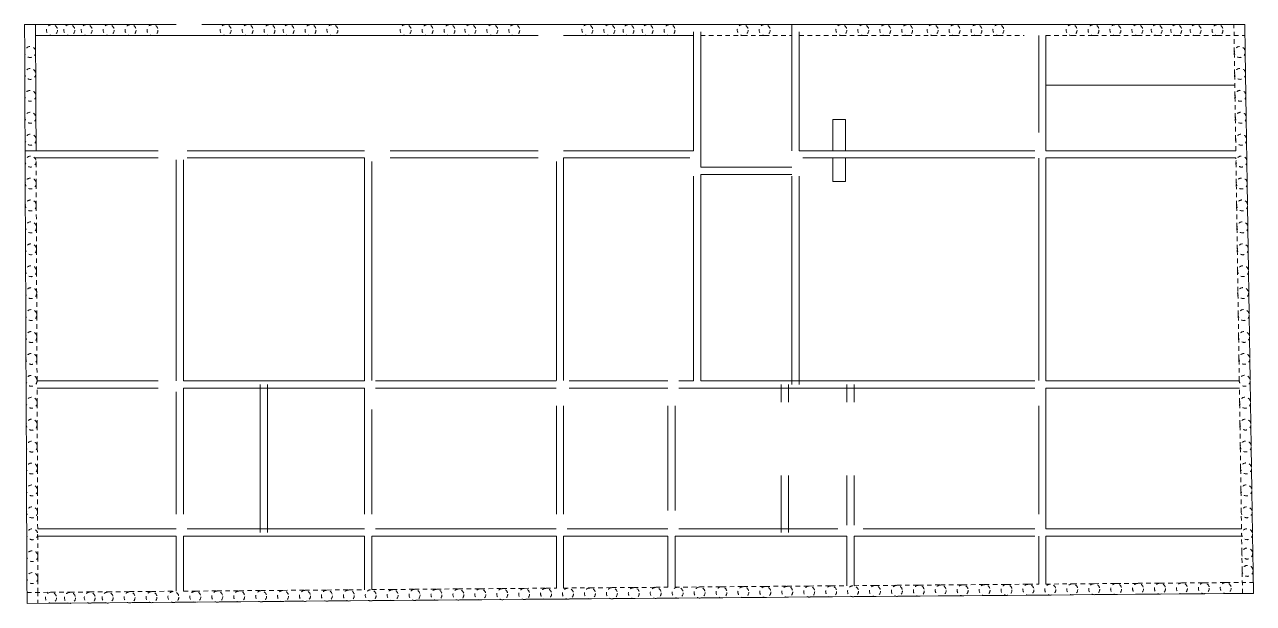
# Model space of a CAD drawing. Header units: metres. Extents: x 219 to 707, y -561 to -17.
# Drawn here: x 387.09 to 420.72, y -56.17 to -40.32 of the extents above; entities that cross this region are included whole.
import ezdxf

# ---------------------------------------------------------------- set-up
doc = ezdxf.new("R2010")
doc.units = ezdxf.units.M
doc.linetypes.add('CYPE_PUNTO', pattern=[0.075, 0, -0.075])
doc.linetypes.add('DASHED', pattern=[0.75, 0.5, -0.25])
doc.layers.add('VIG_CARAS', color=253, linetype='Continuous', lineweight=9)

msp = doc.modelspace()

# ---------------------------------------------------------------- linework, layer by layer
at = {"layer": 'VIG_CARAS'}
for p, q in [((387.097, -41.074), (387.094, -40.324)), ((387.097, -41.074), (387.094, -40.324)), ((387.397, -41.073), (387.394, -40.324)), ((387.397, -41.073), (387.394, -40.324)), ((405.746, -40.324), (406.747, -40.324)), ((405.746, -40.324), (406.747, -40.324)), ((406.747, -40.324), (407.347, -40.324)), ((406.747, -40.324), (407.347, -40.324)), ((407.347, -40.324), (408.446, -40.324)), ((407.347, -40.324), (408.446, -40.324)), ((408.095, -43.775), (408.095, -40.324)), ((408.095, -43.775), (408.095, -40.324)), ((408.446, -40.324), (409.447, -40.324)), ((408.446, -40.324), (409.447, -40.324)), ((409.447, -40.324), (410.047, -40.324)), ((409.447, -40.324), (410.047, -40.324)), ((410.047, -40.324), (410.647, -40.324)), ((410.047, -40.324), (410.647, -40.324)), ((410.647, -40.324), (411.247, -40.324)), ((410.647, -40.324), (411.247, -40.324)), ((411.247, -40.324), (411.944, -40.324)), ((411.247, -40.324), (411.944, -40.324)), ((411.944, -40.324), (412.544, -40.324)), ((411.944, -40.324), (412.544, -40.324)), ((412.544, -40.324), (413.144, -40.324)), ((412.544, -40.324), (413.144, -40.324)), ((413.144, -40.324), (413.744, -40.324)), ((413.144, -40.324), (413.744, -40.324)), ((413.744, -40.324), (414.746, -40.324)), ((413.744, -40.324), (414.746, -40.324)), ((414.746, -40.324), (415.747, -40.324)), ((414.746, -40.324), (415.747, -40.324)), ((415.747, -40.324), (416.347, -40.324)), ((415.747, -40.324), (416.347, -40.324)), ((416.347, -40.324), (416.947, -40.324)), ((416.347, -40.324), (416.947, -40.324)), ((416.947, -40.324), (417.547, -40.324)), ((416.947, -40.324), (417.547, -40.324)), ((417.547, -40.324), (418.077, -40.324)), ((417.547, -40.324), (418.077, -40.324)), ((418.077, -40.324), (418.611, -40.324)), ((418.077, -40.324), (418.611, -40.324)), ((418.612, -40.324), (419.141, -40.324)), ((418.612, -40.324), (419.141, -40.324)), ((419.142, -40.324), (419.741, -40.324)), ((419.142, -40.324), (419.741, -40.324)), ((419.741, -40.324), (420.489, -40.324)), ((419.741, -40.324), (420.489, -40.324)), ((420.5, -41.071), (420.489, -40.324)), ((420.5, -41.071), (420.489, -40.324)), ((405.396, -43.775), (405.396, -40.526)), ((405.396, -43.775), (405.396, -40.526)), ((405.596, -44.226), (405.596, -40.526)), ((405.596, -44.226), (405.596, -40.526)), ((408.295, -43.775), (408.295, -40.526)), ((408.295, -43.775), (408.295, -40.526)), ((414.846, -43.276), (414.846, -40.626)), ((414.846, -43.276), (414.846, -40.626)), ((415.046, -43.775), (415.046, -40.626)), ((415.046, -43.775), (415.046, -40.626)), ((387.099, -41.674), (387.097, -41.074)), ((387.099, -41.674), (387.097, -41.074)), ((387.399, -41.673), (387.397, -41.073)), ((387.399, -41.673), (387.397, -41.073)), ((420.509, -41.667), (420.5, -41.071)), ((420.509, -41.667), (420.5, -41.071)), ((387.102, -42.274), (387.099, -41.674)), ((387.102, -42.274), (387.099, -41.674)), ((387.402, -42.273), (387.399, -41.673)), ((387.402, -42.273), (387.399, -41.673)), ((420.518, -42.265), (420.509, -41.676)), ((420.518, -42.265), (420.509, -41.676)), ((415.046, -41.978), (420.214, -41.978)), ((415.046, -41.978), (420.214, -41.978)), ((387.104, -42.874), (387.102, -42.274)), ((387.104, -42.874), (387.102, -42.274)), ((387.404, -42.873), (387.402, -42.273)), ((387.404, -42.873), (387.402, -42.273)), ((420.527, -42.864), (420.518, -42.277)), ((420.527, -42.864), (420.518, -42.277)), ((387.107, -43.474), (387.104, -42.874)), ((387.107, -43.474), (387.104, -42.874)), ((387.407, -43.473), (387.404, -42.873)), ((387.407, -43.473), (387.404, -42.873)), ((409.213, -43.775), (409.213, -42.922)), ((409.213, -42.922), (409.564, -42.922)), ((409.213, -43.775), (409.213, -42.922)), ((409.213, -42.922), (409.564, -42.922)), ((409.564, -43.775), (409.564, -42.922)), ((409.564, -43.775), (409.564, -42.922)), ((420.536, -43.462), (420.528, -42.879)), ((420.536, -43.462), (420.528, -42.879)), ((387.109, -44.074), (387.107, -43.474)), ((387.109, -44.074), (387.107, -43.474)), ((387.408, -43.775), (387.407, -43.473)), ((387.408, -43.775), (387.407, -43.473)), ((420.545, -44.061), (420.537, -43.48)), ((420.545, -44.061), (420.537, -43.48)), ((387.108, -43.775), (390.745, -43.775)), ((387.108, -43.775), (390.745, -43.775)), ((387.372, -43.975), (390.745, -43.975)), ((387.372, -43.975), (390.745, -43.975)), ((391.246, -50.074), (391.246, -44.025)), ((391.246, -50.074), (391.246, -44.025)), ((391.446, -50.074), (391.446, -44.025)), ((391.446, -50.074), (391.446, -44.025)), ((391.545, -43.775), (396.395, -43.775)), ((391.545, -43.775), (396.395, -43.775)), ((391.545, -43.975), (396.395, -43.975)), ((391.545, -43.975), (396.395, -43.975)), ((396.395, -50.074), (396.395, -43.975)), ((396.395, -50.074), (396.395, -43.975)), ((397.095, -43.775), (401.145, -43.775)), ((397.095, -43.775), (401.145, -43.775)), ((397.095, -43.975), (401.145, -43.975)), ((397.095, -43.975), (401.145, -43.975)), ((401.845, -43.775), (405.396, -43.775)), ((401.845, -43.775), (405.396, -43.775)), ((401.846, -50.062), (401.846, -43.975)), ((401.846, -43.975), (405.295, -43.975)), ((401.846, -50.062), (401.846, -43.975)), ((401.846, -43.975), (405.295, -43.975)), ((408.295, -43.775), (414.745, -43.775)), ((408.295, -43.775), (414.745, -43.775)), ((408.395, -43.975), (414.745, -43.975)), ((408.395, -43.975), (414.745, -43.975)), ((409.213, -44.615), (409.213, -43.975)), ((409.213, -44.615), (409.213, -43.975)), ((409.564, -44.615), (409.564, -43.975)), ((409.564, -44.615), (409.564, -43.975)), ((414.846, -50.063), (414.846, -43.976)), ((414.846, -50.063), (414.846, -43.976)), ((415.046, -43.775), (420.241, -43.775)), ((415.046, -43.775), (420.241, -43.775)), ((415.046, -50.074), (415.046, -43.975)), ((415.046, -43.975), (420.244, -43.975)), ((415.046, -50.074), (415.046, -43.975)), ((415.046, -43.975), (420.244, -43.975)), ((387.112, -44.674), (387.109, -44.074)), ((387.112, -44.674), (387.109, -44.074)), ((396.595, -50.062), (396.595, -44.074)), ((396.595, -50.062), (396.595, -44.074)), ((401.646, -50.062), (401.646, -44.075)), ((401.646, -50.062), (401.646, -44.075)), ((405.596, -44.226), (408.095, -44.226)), ((405.596, -44.226), (408.095, -44.226)), ((405.596, -44.226), (408.095, -44.226)), ((420.554, -44.66), (420.546, -44.081)), ((420.554, -44.66), (420.546, -44.081)), ((387.114, -45.274), (387.112, -44.674)), ((387.114, -45.274), (387.112, -44.674)), ((405.396, -50.074), (405.396, -44.476)), ((405.396, -50.074), (405.396, -44.476)), ((405.596, -50.074), (405.596, -44.426)), ((405.596, -44.426), (408.095, -44.426)), ((405.596, -50.074), (405.596, -44.426)), ((405.596, -44.426), (408.095, -44.426)), ((405.596, -44.426), (408.095, -44.426)), ((408.095, -50.074), (408.095, -44.475)), ((408.095, -50.074), (408.095, -44.475)), ((408.295, -50.074), (408.295, -44.475)), ((408.295, -50.074), (408.295, -44.475)), ((409.213, -44.615), (409.564, -44.615)), ((409.213, -44.615), (409.564, -44.615)), ((420.563, -45.26), (420.555, -44.681)), ((420.563, -45.26), (420.555, -44.681)), ((387.117, -45.874), (387.114, -45.274)), ((387.117, -45.874), (387.114, -45.274)), ((420.572, -45.859), (420.564, -45.282)), ((420.572, -45.859), (420.564, -45.282)), ((387.12, -46.474), (387.117, -45.874)), ((387.12, -46.474), (387.117, -45.874)), ((420.581, -46.458), (420.573, -45.883)), ((420.581, -46.458), (420.573, -45.883)), ((387.122, -47.074), (387.12, -46.474)), ((387.122, -47.074), (387.12, -46.474)), ((420.59, -47.057), (420.582, -46.484)), ((420.59, -47.057), (420.582, -46.484)), ((387.125, -47.674), (387.122, -47.074)), ((387.125, -47.674), (387.122, -47.074)), ((420.599, -47.67), (420.591, -47.084)), ((420.599, -47.67), (420.591, -47.084)), ((387.127, -48.274), (387.125, -47.674)), ((387.127, -48.274), (387.125, -47.674)), ((420.608, -48.256), (420.599, -47.67)), ((420.608, -48.256), (420.599, -47.67)), ((387.13, -48.874), (387.127, -48.274)), ((387.13, -48.874), (387.127, -48.274)), ((420.617, -48.855), (420.609, -48.285)), ((420.617, -48.855), (420.609, -48.285)), ((387.132, -49.474), (387.13, -48.874)), ((387.132, -49.474), (387.13, -48.874)), ((420.626, -49.454), (420.618, -48.886)), ((420.626, -49.454), (420.618, -48.886)), ((387.135, -50.074), (387.132, -49.474)), ((387.135, -50.074), (387.132, -49.474)), ((420.635, -50.054), (420.627, -49.486)), ((420.635, -50.054), (420.627, -49.486)), ((387.137, -50.674), (387.135, -50.074)), ((387.137, -50.674), (387.135, -50.074)), ((387.435, -50.074), (390.745, -50.074)), ((387.435, -50.074), (390.745, -50.074)), ((391.446, -50.074), (396.395, -50.074)), ((391.446, -50.074), (396.395, -50.074)), ((396.695, -50.074), (401.645, -50.074)), ((396.695, -50.074), (401.645, -50.074)), ((401.995, -50.074), (404.695, -50.074)), ((401.995, -50.074), (404.695, -50.074)), ((404.995, -50.074), (405.396, -50.074)), ((404.995, -50.074), (405.396, -50.074)), ((405.596, -50.074), (414.745, -50.074)), ((405.596, -50.074), (414.745, -50.074)), ((415.046, -50.074), (420.336, -50.074)), ((415.046, -50.074), (420.336, -50.074)), ((420.644, -50.653), (420.636, -50.087)), ((420.644, -50.653), (420.636, -50.087)), ((387.436, -50.274), (390.745, -50.274)), ((387.436, -50.274), (390.745, -50.274)), ((391.246, -53.724), (391.246, -50.374)), ((391.246, -53.724), (391.246, -50.374)), ((391.446, -53.724), (391.446, -50.274)), ((391.446, -50.274), (396.395, -50.274)), ((391.446, -50.274), (396.395, -50.274)), ((391.446, -53.724), (391.446, -50.274)), ((391.446, -50.274), (396.395, -50.274)), ((391.446, -50.274), (396.395, -50.274)), ((393.545, -54.125), (393.545, -50.274)), ((393.545, -54.125), (393.545, -50.274)), ((393.745, -54.125), (393.745, -50.274)), ((393.745, -54.125), (393.745, -50.274)), ((396.395, -53.724), (396.395, -50.274)), ((396.395, -53.724), (396.395, -50.274)), ((396.695, -50.274), (401.645, -50.274)), ((396.695, -50.274), (401.645, -50.274)), ((401.995, -50.274), (404.695, -50.274)), ((401.995, -50.274), (404.695, -50.274)), ((404.995, -50.274), (405.496, -50.274)), ((404.995, -50.274), (405.496, -50.274)), ((405.496, -50.274), (414.745, -50.274)), ((405.496, -50.274), (414.745, -50.274)), ((407.796, -50.662), (407.796, -50.274)), ((407.796, -50.662), (407.796, -50.274)), ((407.996, -50.662), (407.996, -50.274)), ((407.996, -50.662), (407.996, -50.274)), ((409.596, -50.662), (409.596, -50.274)), ((409.596, -50.662), (409.596, -50.274)), ((409.796, -50.662), (409.796, -50.274)), ((409.796, -50.662), (409.796, -50.274)), ((415.046, -54.125), (415.046, -50.274)), ((415.046, -50.274), (420.339, -50.274)), ((415.046, -54.125), (415.046, -50.274)), ((415.046, -50.274), (420.339, -50.274)), ((387.14, -51.274), (387.137, -50.674)), ((387.14, -51.274), (387.137, -50.674)), ((401.646, -53.725), (401.646, -50.762)), ((401.646, -53.725), (401.646, -50.762)), ((401.846, -53.725), (401.846, -50.762)), ((401.846, -53.725), (401.846, -50.762)), ((404.695, -53.624), (404.695, -50.762)), ((404.695, -53.624), (404.695, -50.762)), ((404.895, -53.624), (404.895, -50.762)), ((404.895, -53.624), (404.895, -50.762)), ((414.846, -53.726), (414.846, -50.763)), ((414.846, -53.726), (414.846, -50.763)), ((420.653, -51.253), (420.645, -50.687)), ((420.653, -51.253), (420.645, -50.687)), ((396.595, -53.724), (396.595, -50.862)), ((396.595, -53.724), (396.595, -50.862)), ((387.142, -51.874), (387.14, -51.274)), ((387.142, -51.874), (387.14, -51.274)), ((420.662, -51.852), (420.654, -51.288)), ((420.662, -51.852), (420.654, -51.288)), ((387.145, -52.474), (387.142, -51.874)), ((387.145, -52.474), (387.142, -51.874)), ((420.671, -52.451), (420.663, -51.888)), ((420.671, -52.451), (420.663, -51.888)), ((387.147, -53.074), (387.145, -52.474)), ((387.147, -53.074), (387.145, -52.474)), ((407.796, -54.125), (407.796, -52.662)), ((407.796, -54.125), (407.796, -52.662)), ((407.996, -54.125), (407.996, -52.662)), ((407.996, -54.125), (407.996, -52.662)), ((409.596, -54.025), (409.596, -52.662)), ((409.596, -54.025), (409.596, -52.662)), ((409.796, -54.025), (409.796, -52.662)), ((409.796, -54.025), (409.796, -52.662)), ((420.68, -53.051), (420.672, -52.489)), ((420.68, -53.051), (420.672, -52.489)), ((387.15, -53.674), (387.147, -53.074)), ((387.15, -53.674), (387.147, -53.074)), ((420.689, -53.65), (420.681, -53.089)), ((420.689, -53.65), (420.681, -53.089)), ((387.152, -54.274), (387.15, -53.674)), ((387.152, -54.274), (387.15, -53.674)), ((420.698, -54.25), (420.69, -53.689)), ((420.698, -54.25), (420.69, -53.689)), ((387.452, -54.125), (391.244, -54.125)), ((387.452, -54.125), (391.244, -54.125)), ((391.544, -54.125), (396.394, -54.125)), ((391.544, -54.125), (396.394, -54.125)), ((396.694, -54.125), (401.644, -54.125)), ((396.694, -54.125), (401.644, -54.125)), ((401.944, -54.125), (404.694, -54.125)), ((401.944, -54.125), (404.694, -54.125)), ((404.994, -54.125), (409.346, -54.125)), ((404.994, -54.125), (409.346, -54.125)), ((410.046, -54.125), (414.744, -54.125)), ((410.046, -54.125), (414.744, -54.125)), ((415.046, -54.125), (420.396, -54.125)), ((415.046, -54.125), (420.396, -54.125)), ((387.155, -54.874), (387.152, -54.274)), ((387.155, -54.874), (387.152, -54.274)), ((387.453, -54.325), (391.246, -54.325)), ((387.453, -54.325), (391.246, -54.325)), ((391.246, -55.833), (391.246, -54.325)), ((391.246, -55.833), (391.246, -54.325)), ((391.446, -54.325), (396.395, -54.325)), ((391.446, -55.832), (391.446, -54.325)), ((391.446, -54.325), (396.395, -54.325)), ((391.446, -55.832), (391.446, -54.325)), ((396.395, -55.791), (396.395, -54.325)), ((396.395, -55.791), (396.395, -54.325)), ((396.595, -54.325), (401.646, -54.325)), ((396.595, -55.789), (396.595, -54.325)), ((396.595, -54.325), (401.646, -54.325)), ((396.595, -55.789), (396.595, -54.325)), ((401.646, -55.748), (401.646, -54.325)), ((401.646, -55.748), (401.646, -54.325)), ((401.846, -54.325), (404.694, -54.325)), ((401.846, -55.746), (401.846, -54.325)), ((401.846, -54.325), (404.694, -54.325)), ((401.846, -55.746), (401.846, -54.325)), ((404.694, -55.723), (404.694, -54.325)), ((404.694, -55.723), (404.694, -54.325)), ((404.894, -54.325), (409.596, -54.325)), ((404.894, -55.721), (404.894, -54.325)), ((404.894, -54.325), (409.596, -54.325)), ((404.894, -55.721), (404.894, -54.325)), ((409.596, -55.682), (409.596, -54.325)), ((409.596, -55.682), (409.596, -54.325)), ((409.796, -54.325), (414.744, -54.325)), ((409.796, -55.681), (409.796, -54.325)), ((409.796, -54.325), (414.744, -54.325)), ((409.796, -55.681), (409.796, -54.325)), ((414.846, -55.639), (414.846, -54.326)), ((414.846, -55.639), (414.846, -54.326)), ((415.046, -55.638), (415.046, -54.325)), ((415.046, -54.325), (420.399, -54.325)), ((415.046, -55.638), (415.046, -54.325)), ((415.046, -54.325), (420.399, -54.325)), ((420.707, -54.8), (420.699, -54.29)), ((420.707, -54.8), (420.699, -54.29)), ((420.714, -55.274), (420.707, -54.8)), ((420.714, -55.274), (420.707, -54.8)), ((387.157, -55.474), (387.155, -54.874)), ((387.157, -55.474), (387.155, -54.874)), ((387.16, -56.167), (387.157, -55.474)), ((387.16, -56.167), (387.157, -55.474)), ((420.723, -55.891), (420.714, -55.274)), ((420.723, -55.891), (420.714, -55.274)), ((387.818, -56.162), (388.291, -56.158)), ((387.818, -56.162), (388.291, -56.158)), ((388.385, -56.157), (388.833, -56.153)), ((388.385, -56.157), (388.833, -56.153)), ((388.923, -56.153), (389.319, -56.149)), ((388.923, -56.153), (389.319, -56.149)), ((389.417, -56.149), (389.919, -56.144)), ((389.417, -56.149), (389.919, -56.144)), ((390.017, -56.144), (390.519, -56.139)), ((390.017, -56.144), (390.519, -56.139)), ((390.616, -56.139), (391.12, -56.135)), ((390.616, -56.139), (391.12, -56.135)), ((391.216, -56.134), (391.72, -56.13)), ((391.216, -56.134), (391.72, -56.13)), ((391.815, -56.129), (392.321, -56.125)), ((391.815, -56.129), (392.321, -56.125)), ((392.415, -56.124), (392.921, -56.12)), ((392.415, -56.124), (392.921, -56.12)), ((393.014, -56.119), (393.522, -56.115)), ((393.014, -56.119), (393.522, -56.115)), ((393.614, -56.114), (394.122, -56.11)), ((393.614, -56.114), (394.122, -56.11)), ((394.213, -56.109), (394.723, -56.105)), ((394.213, -56.109), (394.723, -56.105)), ((394.813, -56.104), (395.323, -56.1)), ((394.813, -56.104), (395.323, -56.1)), ((395.412, -56.099), (395.924, -56.095)), ((395.412, -56.099), (395.924, -56.095)), ((396.012, -56.094), (396.524, -56.09)), ((396.012, -56.094), (396.524, -56.09)), ((396.611, -56.089), (397.125, -56.085)), ((396.611, -56.089), (397.125, -56.085)), ((397.21, -56.084), (397.725, -56.08)), ((397.21, -56.084), (397.725, -56.08)), ((397.81, -56.079), (398.326, -56.075)), ((397.81, -56.079), (398.326, -56.075)), ((398.409, -56.075), (398.927, -56.07)), ((398.409, -56.075), (398.927, -56.07)), ((399.009, -56.07), (399.527, -56.065)), ((399.009, -56.07), (399.527, -56.065)), ((399.608, -56.065), (400.128, -56.06)), ((399.608, -56.065), (400.128, -56.06)), ((400.208, -56.06), (400.728, -56.055)), ((400.208, -56.06), (400.728, -56.055)), ((400.807, -56.055), (401.329, -56.051)), ((400.807, -56.055), (401.329, -56.051)), ((401.406, -56.05), (401.929, -56.046)), ((401.406, -56.05), (401.929, -56.046)), ((402.006, -56.045), (402.53, -56.041)), ((402.006, -56.045), (402.53, -56.041)), ((402.605, -56.04), (403.131, -56.036)), ((402.605, -56.04), (403.131, -56.036)), ((403.204, -56.035), (403.731, -56.031)), ((403.204, -56.035), (403.731, -56.031)), ((403.804, -56.03), (404.332, -56.026)), ((403.804, -56.03), (404.332, -56.026)), ((404.403, -56.025), (404.933, -56.021)), ((404.403, -56.025), (404.933, -56.021)), ((405.002, -56.02), (405.533, -56.016)), ((405.002, -56.02), (405.533, -56.016)), ((405.602, -56.015), (406.134, -56.011)), ((405.602, -56.015), (406.134, -56.011)), ((406.201, -56.01), (406.735, -56.006)), ((406.201, -56.01), (406.735, -56.006)), ((406.8, -56.006), (407.335, -56.001)), ((406.8, -56.006), (407.335, -56.001)), ((407.399, -56.001), (407.936, -55.996)), ((407.399, -56.001), (407.936, -55.996)), ((407.999, -55.996), (408.537, -55.991)), ((407.999, -55.996), (408.537, -55.991)), ((408.598, -55.991), (409.138, -55.986)), ((408.598, -55.991), (409.138, -55.986)), ((409.197, -55.986), (409.738, -55.981)), ((409.197, -55.986), (409.738, -55.981)), ((409.796, -55.981), (410.339, -55.976)), ((409.796, -55.981), (410.339, -55.976)), ((410.395, -55.976), (410.94, -55.971)), ((410.395, -55.976), (410.94, -55.971)), ((410.994, -55.971), (411.541, -55.967)), ((410.994, -55.971), (411.541, -55.967)), ((411.593, -55.966), (412.142, -55.962)), ((411.593, -55.966), (412.142, -55.962)), ((412.192, -55.961), (412.743, -55.957)), ((412.192, -55.961), (412.743, -55.957)), ((412.791, -55.956), (413.344, -55.952)), ((412.791, -55.956), (413.344, -55.952)), ((413.39, -55.951), (413.945, -55.947)), ((413.39, -55.951), (413.945, -55.947)), ((413.989, -55.946), (414.546, -55.942)), ((413.989, -55.946), (414.546, -55.942)), ((414.588, -55.941), (415.147, -55.937)), ((414.588, -55.941), (415.147, -55.937)), ((415.187, -55.937), (415.749, -55.932)), ((415.187, -55.937), (415.749, -55.932)), ((415.786, -55.932), (416.35, -55.927)), ((415.786, -55.932), (416.35, -55.927)), ((416.384, -55.927), (416.951, -55.922)), ((416.384, -55.927), (416.951, -55.922)), ((416.983, -55.922), (417.553, -55.917)), ((416.983, -55.922), (417.553, -55.917)), ((417.581, -55.917), (418.155, -55.912)), ((417.581, -55.917), (418.155, -55.912)), ((418.179, -55.912), (418.757, -55.907)), ((418.179, -55.912), (418.757, -55.907)), ((418.777, -55.907), (419.36, -55.902)), ((418.777, -55.907), (419.36, -55.902)), ((419.374, -55.902), (419.967, -55.897)), ((419.374, -55.902), (419.967, -55.897)), ((419.967, -55.897), (420.723, -55.891)), ((419.967, -55.897), (420.723, -55.891)), ((387.16, -56.167), (387.818, -56.162)), ((387.16, -56.167), (387.818, -56.162))]:
    msp.add_line(p, q, dxfattribs=at)
at = {"layer": 'VIG_CARAS', "color": 251}
for p, q in [((387.394, -40.324), (387.844, -40.324)), ((387.394, -40.324), (387.844, -40.324)), ((387.844, -40.324), (388.319, -40.324)), ((387.844, -40.324), (388.319, -40.324)), ((388.319, -40.324), (388.794, -40.324)), ((388.319, -40.324), (388.794, -40.324)), ((388.794, -40.324), (389.394, -40.324)), ((388.794, -40.324), (389.394, -40.324)), ((389.394, -40.324), (389.994, -40.324)), ((389.394, -40.324), (389.994, -40.324)), ((389.994, -40.324), (390.594, -40.324)), ((389.994, -40.324), (390.594, -40.324)), ((390.594, -40.324), (391.246, -40.324)), ((390.594, -40.324), (391.246, -40.324)), ((391.946, -40.324), (392.597, -40.324)), ((391.946, -40.324), (392.597, -40.324)), ((392.597, -40.324), (393.197, -40.324)), ((392.597, -40.324), (393.197, -40.324)), ((393.197, -40.324), (393.797, -40.324)), ((393.197, -40.324), (393.797, -40.324)), ((393.797, -40.324), (394.319, -40.324)), ((393.797, -40.324), (394.319, -40.324)), ((394.319, -40.324), (394.919, -40.324)), ((394.319, -40.324), (394.919, -40.324)), ((394.919, -40.324), (395.519, -40.324)), ((394.919, -40.324), (395.519, -40.324)), ((395.519, -40.324), (396.521, -40.324)), ((395.519, -40.324), (396.521, -40.324)), ((396.521, -40.324), (397.522, -40.324)), ((396.521, -40.324), (397.522, -40.324)), ((397.522, -40.324), (398.122, -40.324)), ((397.522, -40.324), (398.122, -40.324)), ((398.122, -40.324), (398.722, -40.324)), ((398.122, -40.324), (398.722, -40.324)), ((398.722, -40.324), (399.294, -40.324)), ((398.722, -40.324), (399.294, -40.324)), ((399.294, -40.324), (399.894, -40.324)), ((399.294, -40.324), (399.894, -40.324)), ((399.894, -40.324), (400.494, -40.324)), ((399.894, -40.324), (400.494, -40.324)), ((400.494, -40.324), (401.496, -40.324)), ((400.494, -40.324), (401.496, -40.324)), ((401.496, -40.324), (402.497, -40.324)), ((401.496, -40.324), (402.497, -40.324)), ((402.497, -40.324), (403.097, -40.324)), ((402.497, -40.324), (403.097, -40.324)), ((403.097, -40.324), (403.621, -40.324)), ((403.097, -40.324), (403.621, -40.324)), ((403.621, -40.324), (404.144, -40.324)), ((403.621, -40.324), (404.144, -40.324)), ((404.144, -40.324), (404.744, -40.324)), ((404.144, -40.324), (404.744, -40.324)), ((404.744, -40.324), (405.746, -40.324)), ((404.744, -40.324), (405.746, -40.324)), ((387.395, -40.624), (387.844, -40.624)), ((387.395, -40.624), (387.844, -40.624)), ((387.844, -40.624), (388.319, -40.624)), ((387.844, -40.624), (388.319, -40.624)), ((388.32, -40.624), (388.794, -40.624)), ((388.32, -40.624), (388.794, -40.624)), ((388.795, -40.624), (389.394, -40.624)), ((388.795, -40.624), (389.394, -40.624)), ((389.395, -40.624), (389.994, -40.624)), ((389.395, -40.624), (389.994, -40.624)), ((389.995, -40.624), (390.593, -40.624)), ((389.995, -40.624), (390.593, -40.624)), ((390.595, -40.624), (391.596, -40.624)), ((390.595, -40.624), (391.596, -40.624)), ((391.596, -40.624), (392.596, -40.624)), ((391.596, -40.624), (392.596, -40.624)), ((392.598, -40.624), (393.196, -40.624)), ((392.598, -40.624), (393.196, -40.624)), ((393.198, -40.624), (393.796, -40.624)), ((393.198, -40.624), (393.796, -40.624)), ((393.798, -40.624), (394.318, -40.624)), ((393.798, -40.624), (394.318, -40.624)), ((394.32, -40.624), (394.918, -40.624)), ((394.32, -40.624), (394.918, -40.624)), ((394.92, -40.624), (395.518, -40.624)), ((394.92, -40.624), (395.518, -40.624)), ((395.521, -40.624), (396.521, -40.624)), ((395.521, -40.624), (396.521, -40.624)), ((396.521, -40.624), (397.521, -40.624)), ((396.521, -40.624), (397.521, -40.624)), ((397.523, -40.624), (398.121, -40.624)), ((397.523, -40.624), (398.121, -40.624)), ((398.123, -40.624), (398.72, -40.624)), ((398.123, -40.624), (398.72, -40.624)), ((398.724, -40.624), (399.293, -40.624)), ((398.724, -40.624), (399.293, -40.624)), ((399.296, -40.624), (399.893, -40.624)), ((399.296, -40.624), (399.893, -40.624)), ((399.896, -40.624), (400.493, -40.624)), ((399.896, -40.624), (400.493, -40.624)), ((400.496, -40.624), (401.146, -40.624)), ((400.496, -40.624), (401.146, -40.624)), ((401.846, -40.624), (402.495, -40.624)), ((401.846, -40.624), (402.495, -40.624)), ((402.499, -40.624), (403.095, -40.624)), ((402.499, -40.624), (403.095, -40.624)), ((403.099, -40.624), (403.619, -40.624)), ((403.099, -40.624), (403.619, -40.624)), ((403.622, -40.624), (404.142, -40.624)), ((403.622, -40.624), (404.142, -40.624)), ((404.146, -40.624), (404.742, -40.624)), ((404.146, -40.624), (404.742, -40.624)), ((404.746, -40.624), (405.396, -40.624)), ((404.746, -40.624), (405.396, -40.624))]:
    msp.add_line(p, q, dxfattribs=at)
at = {"layer": 'VIG_CARAS', "linetype": 'CYPE_PUNTO'}
for p, q in [((387.395, -40.624), (387.394, -40.324)), ((387.395, -40.624), (387.394, -40.324)), ((420.194, -40.624), (420.189, -40.324)), ((420.194, -40.624), (420.189, -40.324)), ((408.095, -40.674), (408.095, -40.526)), ((393.545, -50.274), (393.545, -50.074)), ((393.545, -50.274), (393.545, -50.074)), ((393.745, -50.274), (393.745, -50.074)), ((393.745, -50.274), (393.745, -50.074)), ((407.796, -50.274), (407.796, -50.074)), ((407.796, -50.274), (407.796, -50.074)), ((407.996, -50.274), (407.996, -50.074)), ((407.996, -50.274), (407.996, -50.074)), ((408.095, -50.074), (408.095, -50.274)), ((408.095, -50.074), (408.095, -50.274)), ((408.295, -50.074), (408.295, -50.274)), ((408.295, -50.074), (408.295, -50.274)), ((409.596, -50.274), (409.596, -50.074)), ((409.596, -50.274), (409.596, -50.074)), ((409.796, -50.274), (409.796, -50.074)), ((409.796, -50.274), (409.796, -50.074)), ((393.545, -54.125), (393.545, -54.325)), ((393.545, -54.125), (393.545, -54.325)), ((393.745, -54.125), (393.745, -54.325)), ((393.745, -54.125), (393.745, -54.325)), ((407.796, -54.125), (407.796, -54.325)), ((407.796, -54.125), (407.796, -54.325)), ((407.996, -54.125), (407.996, -54.325)), ((407.996, -54.125), (407.996, -54.325)), ((420.418, -55.593), (420.718, -55.591)), ((420.418, -55.593), (420.718, -55.591)), ((387.459, -55.865), (387.46, -56.165)), ((387.459, -55.865), (387.46, -56.165))]:
    msp.add_line(p, q, dxfattribs=at)
at = {"layer": 'VIG_CARAS', "color": 2, "linetype": 'DASHED', "ltscale": 0.25}
for p, q in [((405.596, -40.624), (406.745, -40.624)), ((405.596, -40.624), (406.745, -40.624)), ((406.749, -40.624), (407.345, -40.624)), ((406.749, -40.624), (407.345, -40.624)), ((407.349, -40.624), (408.095, -40.624)), ((407.349, -40.624), (408.095, -40.624)), ((408.295, -40.624), (409.445, -40.624)), ((408.295, -40.624), (409.445, -40.624)), ((409.449, -40.624), (410.045, -40.624)), ((409.449, -40.624), (410.045, -40.624)), ((410.049, -40.624), (410.645, -40.624)), ((410.049, -40.624), (410.645, -40.624)), ((410.649, -40.624), (411.245, -40.624)), ((410.649, -40.624), (411.245, -40.624)), ((411.249, -40.624), (411.942, -40.624)), ((411.249, -40.624), (411.942, -40.624)), ((411.947, -40.624), (412.542, -40.624)), ((411.947, -40.624), (412.542, -40.624)), ((412.547, -40.624), (413.142, -40.624)), ((412.547, -40.624), (413.142, -40.624)), ((413.147, -40.624), (413.742, -40.624)), ((413.147, -40.624), (413.742, -40.624)), ((413.747, -40.624), (414.446, -40.624)), ((413.747, -40.624), (414.446, -40.624)), ((415.046, -40.624), (415.745, -40.624)), ((415.046, -40.624), (415.745, -40.624)), ((415.749, -40.624), (416.345, -40.624)), ((415.749, -40.624), (416.345, -40.624)), ((416.349, -40.624), (416.945, -40.624)), ((416.349, -40.624), (416.945, -40.624)), ((416.949, -40.624), (417.544, -40.624)), ((416.949, -40.624), (417.544, -40.624)), ((417.55, -40.624), (418.074, -40.624)), ((417.55, -40.624), (418.074, -40.624)), ((418.08, -40.624), (418.611, -40.624)), ((418.08, -40.624), (418.611, -40.624)), ((418.611, -40.624), (419.141, -40.624)), ((418.611, -40.624), (419.141, -40.624)), ((419.141, -40.624), (419.741, -40.624)), ((419.141, -40.624), (419.741, -40.624)), ((419.741, -40.624), (420.494, -40.624)), ((419.741, -40.624), (420.494, -40.624)), ((420.2, -41.076), (420.194, -40.624)), ((420.2, -41.076), (420.194, -40.624)), ((420.209, -41.676), (420.2, -41.076)), ((420.209, -41.676), (420.2, -41.076)), ((420.218, -42.276), (420.209, -41.676)), ((420.218, -42.276), (420.209, -41.676)), ((420.227, -42.876), (420.218, -42.276)), ((420.227, -42.876), (420.218, -42.276)), ((420.236, -43.476), (420.227, -42.876)), ((420.236, -43.476), (420.227, -42.876)), ((420.241, -43.775), (420.236, -43.476)), ((420.241, -43.775), (420.236, -43.476)), ((420.254, -44.675), (420.244, -43.975)), ((420.254, -44.675), (420.244, -43.975)), ((387.412, -44.673), (387.409, -44.073)), ((387.412, -44.673), (387.409, -44.073)), ((387.414, -45.273), (387.412, -44.673)), ((387.414, -45.273), (387.412, -44.673)), ((420.263, -45.275), (420.254, -44.675)), ((420.263, -45.275), (420.254, -44.675)), ((387.417, -45.873), (387.414, -45.273)), ((387.417, -45.873), (387.414, -45.273)), ((420.272, -45.875), (420.263, -45.275)), ((420.272, -45.875), (420.263, -45.275)), ((387.42, -46.473), (387.417, -45.873)), ((387.42, -46.473), (387.417, -45.873)), ((420.281, -46.475), (420.272, -45.875)), ((420.281, -46.475), (420.272, -45.875)), ((387.422, -47.073), (387.42, -46.473)), ((387.422, -47.073), (387.42, -46.473)), ((420.29, -47.075), (420.281, -46.475)), ((420.29, -47.075), (420.281, -46.475)), ((387.425, -47.673), (387.422, -47.073)), ((387.425, -47.673), (387.422, -47.073)), ((420.299, -47.626), (420.29, -47.075)), ((420.299, -47.626), (420.29, -47.075)), ((387.427, -48.273), (387.425, -47.673)), ((387.427, -48.273), (387.425, -47.673)), ((420.309, -48.275), (420.3, -47.724)), ((420.309, -48.275), (420.3, -47.724)), ((387.43, -48.873), (387.427, -48.273)), ((387.43, -48.873), (387.427, -48.273)), ((420.318, -48.875), (420.309, -48.275)), ((420.318, -48.875), (420.309, -48.275)), ((387.432, -49.473), (387.43, -48.873)), ((387.432, -49.473), (387.43, -48.873)), ((420.327, -49.475), (420.318, -48.875)), ((420.327, -49.475), (420.318, -48.875)), ((387.435, -50.074), (387.432, -49.473)), ((387.435, -50.074), (387.432, -49.473)), ((420.336, -50.074), (420.327, -49.475)), ((420.336, -50.074), (420.327, -49.475)), ((387.437, -50.673), (387.436, -50.274)), ((387.437, -50.673), (387.436, -50.274)), ((420.345, -50.675), (420.339, -50.274)), ((420.345, -50.675), (420.339, -50.274)), ((387.44, -51.273), (387.437, -50.673)), ((387.44, -51.273), (387.437, -50.673)), ((420.354, -51.275), (420.345, -50.675)), ((420.354, -51.275), (420.345, -50.675)), ((387.442, -51.873), (387.44, -51.273)), ((387.442, -51.873), (387.44, -51.273)), ((420.363, -51.875), (420.354, -51.275)), ((420.363, -51.875), (420.354, -51.275)), ((387.445, -52.473), (387.442, -51.873)), ((387.445, -52.473), (387.442, -51.873)), ((420.372, -52.475), (420.363, -51.875)), ((420.372, -52.475), (420.363, -51.875)), ((387.447, -53.073), (387.445, -52.473)), ((387.447, -53.073), (387.445, -52.473)), ((420.381, -53.074), (420.372, -52.475)), ((420.381, -53.074), (420.372, -52.475)), ((387.45, -53.673), (387.447, -53.073)), ((387.45, -53.673), (387.447, -53.073)), ((420.39, -53.674), (420.381, -53.074)), ((420.39, -53.674), (420.381, -53.074)), ((387.452, -54.125), (387.45, -53.673)), ((387.452, -54.125), (387.45, -53.673)), ((420.396, -54.125), (420.39, -53.674)), ((420.396, -54.125), (420.39, -53.674)), ((387.455, -54.873), (387.453, -54.325)), ((387.455, -54.873), (387.453, -54.325)), ((420.406, -54.77), (420.399, -54.325)), ((420.406, -54.77), (420.399, -54.325)), ((387.457, -55.473), (387.455, -54.873)), ((387.457, -55.473), (387.455, -54.873)), ((420.414, -55.278), (420.407, -54.839)), ((420.414, -55.278), (420.407, -54.839)), ((387.459, -55.865), (387.457, -55.473)), ((387.459, -55.865), (387.457, -55.473)), ((420.423, -55.893), (420.414, -55.278)), ((420.423, -55.893), (420.414, -55.278)), ((391.765, -55.829), (392.365, -55.824)), ((391.765, -55.829), (392.365, -55.824)), ((392.365, -55.824), (392.965, -55.819)), ((392.365, -55.824), (392.965, -55.819)), ((392.965, -55.819), (393.565, -55.814)), ((392.965, -55.819), (393.565, -55.814)), ((393.565, -55.814), (394.165, -55.809)), ((393.565, -55.814), (394.165, -55.809)), ((394.165, -55.809), (394.765, -55.805)), ((394.165, -55.809), (394.765, -55.805)), ((394.765, -55.805), (395.365, -55.8)), ((394.765, -55.805), (395.365, -55.8)), ((395.365, -55.8), (395.965, -55.795)), ((395.365, -55.8), (395.965, -55.795)), ((395.965, -55.795), (396.395, -55.791)), ((395.965, -55.795), (396.395, -55.791)), ((396.595, -55.789), (397.165, -55.785)), ((396.595, -55.789), (397.165, -55.785)), ((397.165, -55.785), (397.765, -55.78)), ((397.165, -55.785), (397.765, -55.78)), ((397.765, -55.78), (398.365, -55.775)), ((397.765, -55.78), (398.365, -55.775)), ((398.365, -55.775), (398.965, -55.77)), ((398.365, -55.775), (398.965, -55.77)), ((398.965, -55.77), (399.565, -55.765)), ((398.965, -55.77), (399.565, -55.765)), ((399.565, -55.765), (400.165, -55.76)), ((399.565, -55.765), (400.165, -55.76)), ((400.165, -55.76), (400.765, -55.755)), ((400.165, -55.76), (400.765, -55.755)), ((400.765, -55.755), (401.365, -55.75)), ((400.765, -55.755), (401.365, -55.75)), ((401.365, -55.75), (401.646, -55.748)), ((401.365, -55.75), (401.646, -55.748)), ((401.846, -55.746), (402.565, -55.74)), ((401.846, -55.746), (402.565, -55.74)), ((402.565, -55.74), (403.165, -55.735)), ((402.565, -55.74), (403.165, -55.735)), ((403.165, -55.735), (403.765, -55.73)), ((403.165, -55.735), (403.765, -55.73)), ((403.765, -55.73), (404.365, -55.726)), ((403.765, -55.73), (404.365, -55.726)), ((404.365, -55.726), (404.694, -55.723)), ((404.365, -55.726), (404.694, -55.723)), ((404.894, -55.721), (405.565, -55.716)), ((404.894, -55.721), (405.565, -55.716)), ((405.565, -55.716), (406.165, -55.711)), ((405.565, -55.716), (406.165, -55.711)), ((406.165, -55.711), (406.765, -55.706)), ((406.165, -55.711), (406.765, -55.706)), ((406.765, -55.706), (407.365, -55.701)), ((406.765, -55.706), (407.365, -55.701)), ((407.365, -55.701), (407.965, -55.696)), ((407.365, -55.701), (407.965, -55.696)), ((407.965, -55.696), (408.565, -55.691)), ((407.965, -55.696), (408.565, -55.691)), ((408.565, -55.691), (409.165, -55.686)), ((408.565, -55.691), (409.165, -55.686)), ((409.165, -55.686), (409.596, -55.682)), ((409.165, -55.686), (409.596, -55.682)), ((409.796, -55.681), (410.365, -55.676)), ((409.796, -55.681), (410.365, -55.676)), ((410.365, -55.676), (410.965, -55.671)), ((410.365, -55.676), (410.965, -55.671)), ((410.965, -55.671), (411.565, -55.666)), ((410.965, -55.671), (411.565, -55.666)), ((411.565, -55.666), (412.165, -55.661)), ((411.565, -55.666), (412.165, -55.661)), ((412.165, -55.661), (412.765, -55.656)), ((412.165, -55.661), (412.765, -55.656)), ((412.765, -55.656), (413.365, -55.651)), ((412.765, -55.656), (413.365, -55.651)), ((413.365, -55.651), (413.965, -55.647)), ((413.365, -55.651), (413.965, -55.647)), ((413.965, -55.647), (414.565, -55.642)), ((413.965, -55.647), (414.565, -55.642)), ((414.565, -55.642), (414.846, -55.639)), ((414.565, -55.642), (414.846, -55.639)), ((415.046, -55.638), (415.765, -55.632)), ((415.046, -55.638), (415.765, -55.632)), ((415.765, -55.632), (416.365, -55.627)), ((415.765, -55.632), (416.365, -55.627)), ((416.365, -55.627), (416.965, -55.622)), ((416.365, -55.627), (416.965, -55.622)), ((416.965, -55.622), (417.565, -55.617)), ((416.965, -55.622), (417.565, -55.617)), ((417.565, -55.617), (418.165, -55.612)), ((417.565, -55.617), (418.165, -55.612)), ((418.165, -55.612), (418.764, -55.607)), ((418.165, -55.612), (418.764, -55.607)), ((418.764, -55.607), (419.364, -55.602)), ((418.764, -55.607), (419.364, -55.602)), ((419.364, -55.602), (419.964, -55.597)), ((419.364, -55.602), (419.964, -55.597)), ((419.964, -55.597), (420.418, -55.593)), ((419.964, -55.597), (420.418, -55.593)), ((387.159, -55.867), (387.816, -55.862)), ((387.159, -55.867), (387.816, -55.862)), ((387.816, -55.862), (388.336, -55.857)), ((387.816, -55.862), (388.336, -55.857)), ((388.336, -55.857), (388.875, -55.853)), ((388.336, -55.857), (388.875, -55.853)), ((388.875, -55.853), (389.365, -55.849)), ((388.875, -55.853), (389.365, -55.849)), ((389.365, -55.849), (389.965, -55.844)), ((389.365, -55.849), (389.965, -55.844)), ((389.965, -55.844), (390.565, -55.839)), ((389.965, -55.844), (390.565, -55.839)), ((390.565, -55.839), (391.246, -55.833)), ((390.565, -55.839), (391.246, -55.833)), ((391.446, -55.832), (391.765, -55.829)), ((391.446, -55.832), (391.765, -55.829))]:
    msp.add_line(p, q, dxfattribs=at)
at = {"layer": 'VIG_CARAS'}
msp.add_lwpolyline([(387.394, -40.324), (387.094, -40.324)], dxfattribs=at)
msp.add_lwpolyline([(387.394, -40.324), (387.094, -40.324)], dxfattribs=at)
at = {"layer": 'VIG_CARAS', "color": 2, "linetype": 'DASHED', "ltscale": 0.15}
for centre in [(387.844, -40.474), (387.844, -40.474), (388.319, -40.474), (388.319, -40.474), (388.794, -40.474), (388.794, -40.474), (389.394, -40.474), (389.394, -40.474), (389.994, -40.474), (389.994, -40.474), (390.594, -40.474), (390.594, -40.474), (392.597, -40.474), (392.597, -40.474), (393.197, -40.474), (393.197, -40.474), (393.797, -40.474), (393.797, -40.474), (394.319, -40.474), (394.319, -40.474), (394.919, -40.474), (394.919, -40.474), (395.519, -40.474), (395.519, -40.474), (397.522, -40.474), (397.522, -40.474), (398.122, -40.474), (398.122, -40.474), (398.722, -40.474), (398.722, -40.474), (399.294, -40.474), (399.294, -40.474), (399.894, -40.474), (399.894, -40.474), (400.494, -40.474), (400.494, -40.474), (402.497, -40.474), (402.497, -40.474), (403.097, -40.474), (403.097, -40.474), (403.621, -40.474), (403.621, -40.474), (404.144, -40.474), (404.144, -40.474), (404.744, -40.474), (404.744, -40.474), (406.747, -40.474), (406.747, -40.474), (407.347, -40.474), (407.347, -40.474), (409.447, -40.474), (409.447, -40.474), (410.047, -40.474), (410.047, -40.474), (410.647, -40.474), (410.647, -40.474), (411.247, -40.474), (411.247, -40.474), (411.944, -40.474), (411.944, -40.474), (412.544, -40.474), (412.544, -40.474), (413.144, -40.474), (413.144, -40.474), (413.744, -40.474), (413.744, -40.474), (415.747, -40.474), (415.747, -40.474), (416.347, -40.474), (416.347, -40.474), (416.947, -40.474), (416.947, -40.474), (417.547, -40.474), (417.547, -40.474), (418.077, -40.474), (418.077, -40.474), (418.611, -40.474), (418.611, -40.474), (419.141, -40.474), (419.141, -40.474), (419.741, -40.474), (419.741, -40.474), (387.247, -41.074), (387.247, -41.074), (420.35, -41.074), (420.35, -41.074), (387.249, -41.674), (387.249, -41.674), (420.359, -41.673), (420.359, -41.673), (387.252, -42.274), (387.252, -42.274), (420.369, -42.273), (420.369, -42.273), (387.254, -42.874), (387.254, -42.874), (420.378, -42.873), (420.378, -42.873), (387.257, -43.474), (387.257, -43.474), (420.387, -43.473), (420.387, -43.473), (387.259, -44.074), (387.259, -44.074), (420.396, -44.073), (420.396, -44.073), (387.262, -44.674), (387.262, -44.674), (420.405, -44.673), (420.405, -44.673), (387.264, -45.274), (387.264, -45.274), (420.414, -45.273), (420.414, -45.273), (387.267, -45.874), (387.267, -45.874), (420.423, -45.873), (420.423, -45.873), (387.27, -46.474), (387.27, -46.474), (420.432, -46.473), (420.432, -46.473), (387.272, -47.074), (387.272, -47.074), (420.441, -47.073), (420.441, -47.073), (387.275, -47.674), (387.275, -47.674), (420.441, -47.673), (420.441, -47.673), (387.277, -48.274), (387.277, -48.274), (420.459, -48.273), (420.459, -48.273), (387.28, -48.874), (387.28, -48.874), (420.468, -48.873), (420.468, -48.873), (387.282, -49.474), (387.282, -49.474), (420.477, -49.473), (420.477, -49.473), (387.285, -50.074), (387.285, -50.074), (420.486, -50.073), (420.486, -50.073), (387.287, -50.674), (387.287, -50.674), (420.496, -50.672), (420.496, -50.672), (387.29, -51.274), (387.29, -51.274), (420.505, -51.272), (420.505, -51.272), (387.292, -51.874), (387.292, -51.874), (420.514, -51.872), (420.514, -51.872), (387.295, -52.474), (387.295, -52.474), (420.523, -52.472), (420.523, -52.472), (387.297, -53.074), (387.297, -53.074), (420.532, -53.072), (420.532, -53.072), (387.3, -53.674), (387.3, -53.674), (420.541, -53.672), (420.541, -53.672), (387.302, -54.274), (387.302, -54.274), (420.55, -54.272), (420.55, -54.272), (387.305, -54.874), (387.305, -54.874), (420.552, -54.802), (420.552, -54.802), (420.564, -55.276), (420.564, -55.276), (387.307, -55.474), (387.307, -55.474), (393.567, -55.972), (393.567, -55.972), (394.167, -55.967), (394.167, -55.967), (394.767, -55.961), (394.767, -55.961), (395.367, -55.956), (395.367, -55.956), (395.967, -55.951), (395.967, -55.951), (396.567, -55.946), (396.567, -55.946), (397.167, -55.941), (397.167, -55.941), (397.766, -55.936), (397.766, -55.936), (398.366, -55.931), (398.366, -55.931), (398.966, -55.926), (398.966, -55.926), (399.566, -55.921), (399.566, -55.921), (400.166, -55.915), (400.166, -55.915), (400.766, -55.91), (400.766, -55.91), (401.366, -55.905), (401.366, -55.905), (401.966, -55.9), (401.966, -55.9), (402.566, -55.895), (402.566, -55.895), (403.166, -55.89), (403.166, -55.89), (403.766, -55.885), (403.766, -55.885), (404.366, -55.88), (404.366, -55.88), (404.966, -55.875), (404.966, -55.875), (405.566, -55.87), (405.566, -55.87), (406.166, -55.864), (406.166, -55.864), (406.766, -55.859), (406.766, -55.859), (407.366, -55.854), (407.366, -55.854), (407.966, -55.849), (407.966, -55.849), (408.566, -55.844), (408.566, -55.844), (409.166, -55.839), (409.166, -55.839), (409.766, -55.834), (409.766, -55.834), (410.366, -55.829), (410.366, -55.829), (410.966, -55.824), (410.966, -55.824), (411.566, -55.819), (411.566, -55.819), (412.166, -55.813), (412.166, -55.813), (412.766, -55.808), (412.766, -55.808), (413.366, -55.803), (413.366, -55.803), (413.966, -55.798), (413.966, -55.798), (414.566, -55.793), (414.566, -55.793), (415.166, -55.788), (415.166, -55.788), (415.766, -55.783), (415.766, -55.783), (416.366, -55.778), (416.366, -55.778), (416.966, -55.773), (416.966, -55.773), (417.566, -55.768), (417.566, -55.768), (418.166, -55.762), (418.166, -55.762), (418.766, -55.757), (418.766, -55.757), (419.366, -55.752), (419.366, -55.752), (419.966, -55.747), (419.966, -55.747), (387.817, -56.012), (387.817, -56.012), (388.337, -56.015), (388.337, -56.015), (388.877, -56.01), (388.877, -56.01), (389.367, -56.007), (389.367, -56.007), (389.967, -56.002), (389.967, -56.002), (390.567, -55.997), (390.567, -55.997), (391.167, -55.992), (391.167, -55.992), (391.767, -55.987), (391.767, -55.987), (392.367, -55.982), (392.367, -55.982), (392.967, -55.977), (392.967, -55.977)]:
    msp.add_circle(centre, 0.15, dxfattribs=at)

doc.saveas('drawing.dxf')
